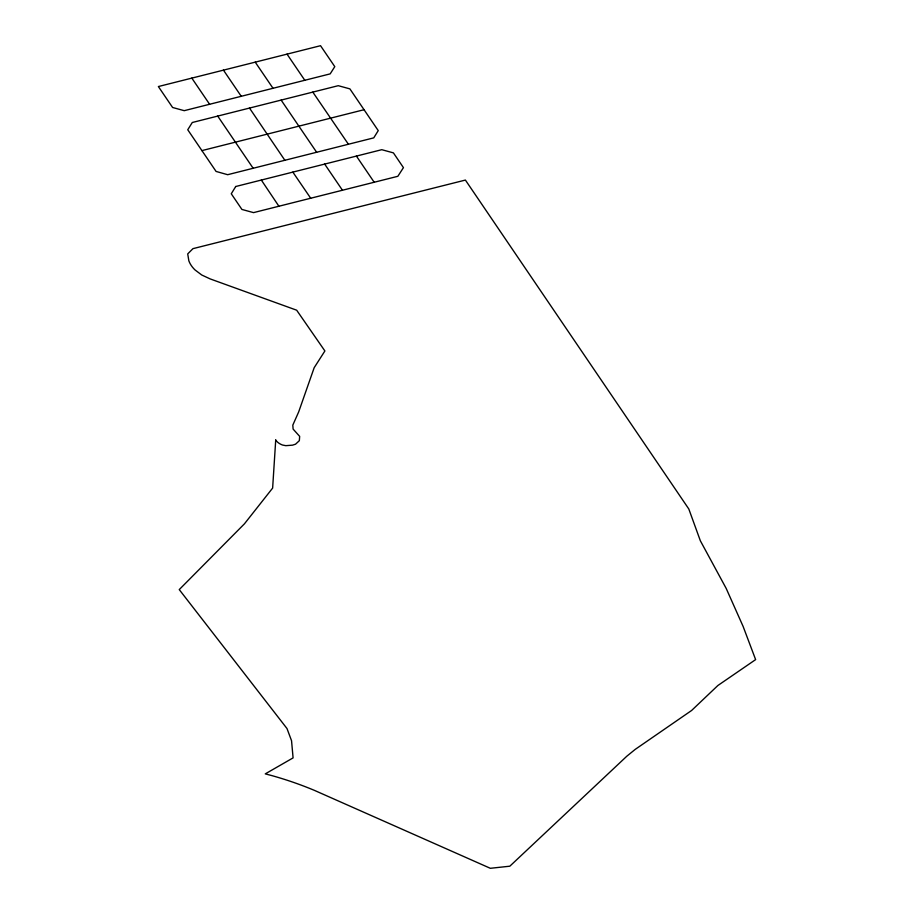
<?xml version="1.0" encoding="UTF-8"?>
<svg xmlns="http://www.w3.org/2000/svg" width="914" height="914" viewBox="0 0 914 914"><rect width="100%" height="100%" fill="white"/><g stroke="black" fill="none" stroke-linecap="round" stroke-linejoin="round"><path stroke-width="1.37" d="M191.826 78.113L320.54 45.7L334.787 66.642L330.183 73.874L184.228 110.674L172.597 107.486L158.373 86.544L191.826 78.113L209.603 104.265M364.058 109.714L201.925 150.604L187.747 129.754L192.283 122.499L338.26 85.688L349.891 88.875L378.247 130.611L373.746 137.865L227.666 174.7L216.081 171.444L201.925 150.604M348.405 144.252L312.817 92.108M292.857 172.118L310.703 198.235M287.03 54.132L304.796 80.272M316.632 152.261L281.135 100.083M255.235 62.152L273.012 88.292M324.664 164.086L342.453 190.249M223.45 70.138L241.239 96.301M253.144 168.267L217.715 116.089M356.414 156.088L374.18 182.252M284.86 160.27L249.499 108.069M261.335 180.058L278.896 206.233M275.72 440.022L272.635 488.087L244.449 523.813L179.247 589.599L286.996 728.549L291.543 740.706L293.086 757.889L265.277 773.872L272.086 775.666A273.48 173.591 2.7 0 1 314.462 790.393L490.338 868.3L509.829 866.198L626.833 756.198L635.196 749.4L691.601 710.486L717.89 685.5L755.627 659.611L743.116 626.433L726.184 588.422L700.353 540.78L688.813 508.995L465.397 180.069L192.957 248.654L187.713 253.898L188.844 260.81A42.158 26.757 2.7 0 0 194.99 269.916L201.766 275.011L210.209 278.93L296.662 310.2L324.893 350.965L314.176 367.702L298.684 411.894L292.811 425.136L293.108 429.089L299.666 436.366L299.335 440.685L295.542 444.193L292.526 445.164L285.796 445.666L282.426 445.004A15.412 9.78 2.7 0 1 275.72 440.022M235.721 186.513L231.276 193.779L241.913 209.443L253.544 212.619L397.853 176.299L403.44 167.639L393.408 152.878L381.778 149.69L235.721 186.513"/></g></svg>
